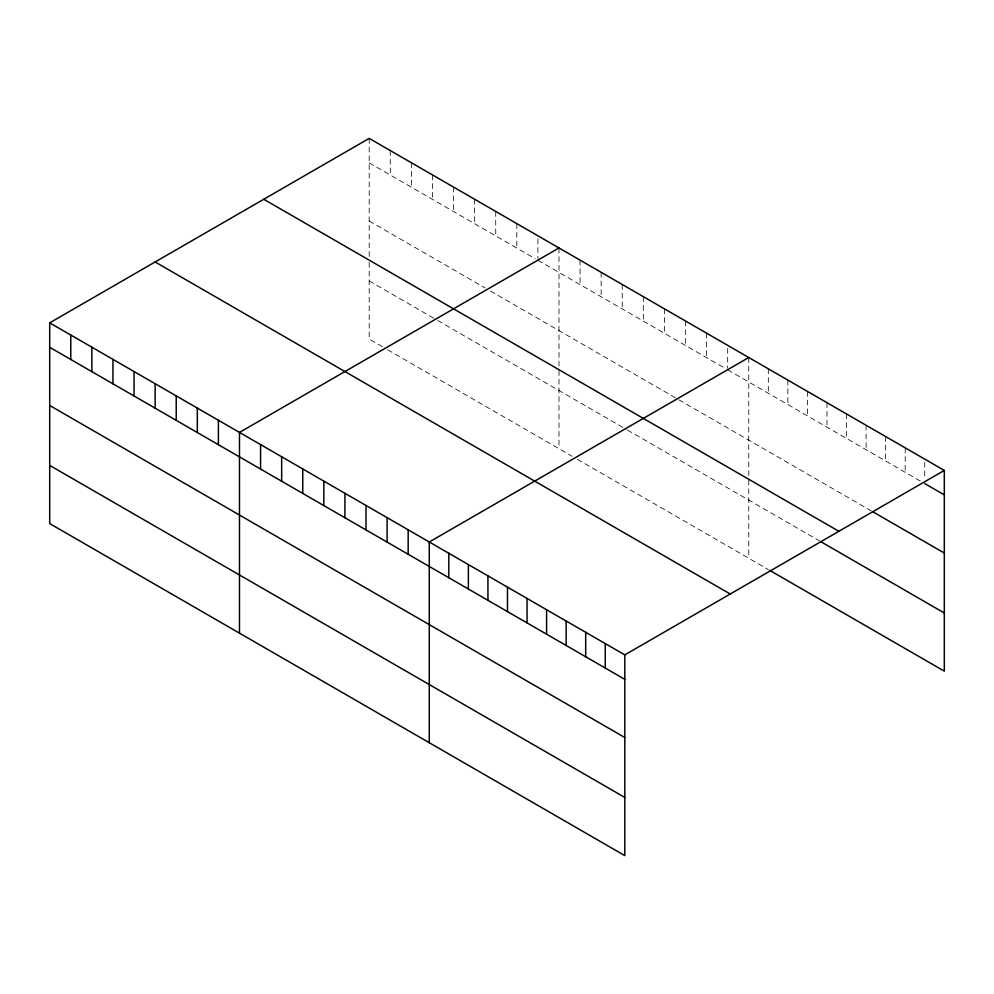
<?xml version="1.0" encoding="UTF-8"?>
<svg xmlns="http://www.w3.org/2000/svg" width="994" height="994" viewBox="0 0 994 994"><rect width="100%" height="100%" fill="white"/><g stroke="black" fill="none" stroke-linecap="round" stroke-linejoin="round"><path stroke-width="0.75" stroke-dasharray="4.97 3.73" d="M369.196 162.842L535.257 258.726M537.891 260.242L725.048 368.289M727.683 369.818L920.842 481.332M369.196 221.016L485.184 287.974M490.452 291.018L677.597 399.066M678.914 399.824L871.303 510.904M369.196 280.942L436.416 319.745M437.733 320.515L626.195 429.321M627.512 430.079L819.155 540.724M382.379 346.72L369.196 339.116L369.196 260.962M387.648 349.764L572.159 456.296M577.439 459.34L768.325 569.537M924.743 462.198L924.743 479.009M905.199 447.847L905.199 472.299M885.642 436.565L885.642 461.005M866.085 425.27L866.085 449.723M846.528 413.976L846.528 438.429M826.983 402.694L826.983 427.147M807.426 391.4L807.426 415.852M787.869 380.118L787.869 404.57M768.325 368.824L768.325 393.276M748.768 357.529L748.768 475.492M748.768 480.114L748.768 558.255M727.683 348.422L727.683 368.289M706.597 333.189L706.597 357.641M685.5 321.012L685.5 345.465M664.414 308.836L664.414 333.288M643.329 296.659L643.329 321.112M622.244 284.483L622.244 308.935M601.159 272.319L601.159 296.771M580.074 260.142L580.074 284.595M558.988 247.966L558.988 365.929M558.988 370.538L558.988 448.679M537.891 238.846L537.891 258.713M516.805 223.613L516.805 248.065M495.72 211.436L495.72 235.889M474.635 199.272L474.635 223.725M453.55 187.096L453.55 211.548M432.465 174.919L432.465 199.372M411.379 162.743L411.379 187.195M390.282 150.566L390.282 175.019M369.196 138.39L369.196 257.893"/><path stroke-width="1.49" d="M49.7 322.851L624.804 654.884L624.804 855.61L49.7 523.577L49.7 322.851L369.196 138.39L944.3 470.423L944.3 671.149L769.617 570.295M558.988 247.966L239.479 432.427L239.479 633.141M748.768 357.529L429.271 541.991L429.271 742.717M624.804 654.884L944.3 470.423M924.743 483.593L944.3 494.875M872.608 511.649L944.3 553.049M263.77 199.272L838.861 531.293M820.46 541.481L944.3 612.975M155.139 261.981L730.23 594.014M49.7 347.304L624.804 679.337M49.7 405.477L624.804 737.511M49.7 465.403L624.804 797.436M605.247 643.603L605.247 668.055M585.69 632.308L585.69 656.761M566.145 621.026L566.145 645.466M546.588 609.732L546.588 634.184M527.031 598.438L527.031 622.89M507.474 587.156L507.474 611.608M487.93 575.861L487.93 600.314M468.373 564.58L468.373 589.032M448.816 553.285L448.816 577.738M408.174 529.827L408.174 554.279M387.088 517.65L387.088 542.103M366.003 505.474L366.003 529.926M344.918 493.297L344.918 517.75M323.833 481.121L323.833 505.573M302.748 468.944L302.748 493.397M281.662 456.78L281.662 481.233M260.565 444.604L260.565 469.056M218.394 420.251L218.394 444.703M197.309 408.074L197.309 432.527M176.224 395.898L176.224 420.35M155.139 383.734L155.139 408.186M134.053 371.557L134.053 396.01M112.956 359.381L112.956 383.833M91.87 347.204L91.87 371.657M70.785 335.028L70.785 359.48"/></g></svg>
